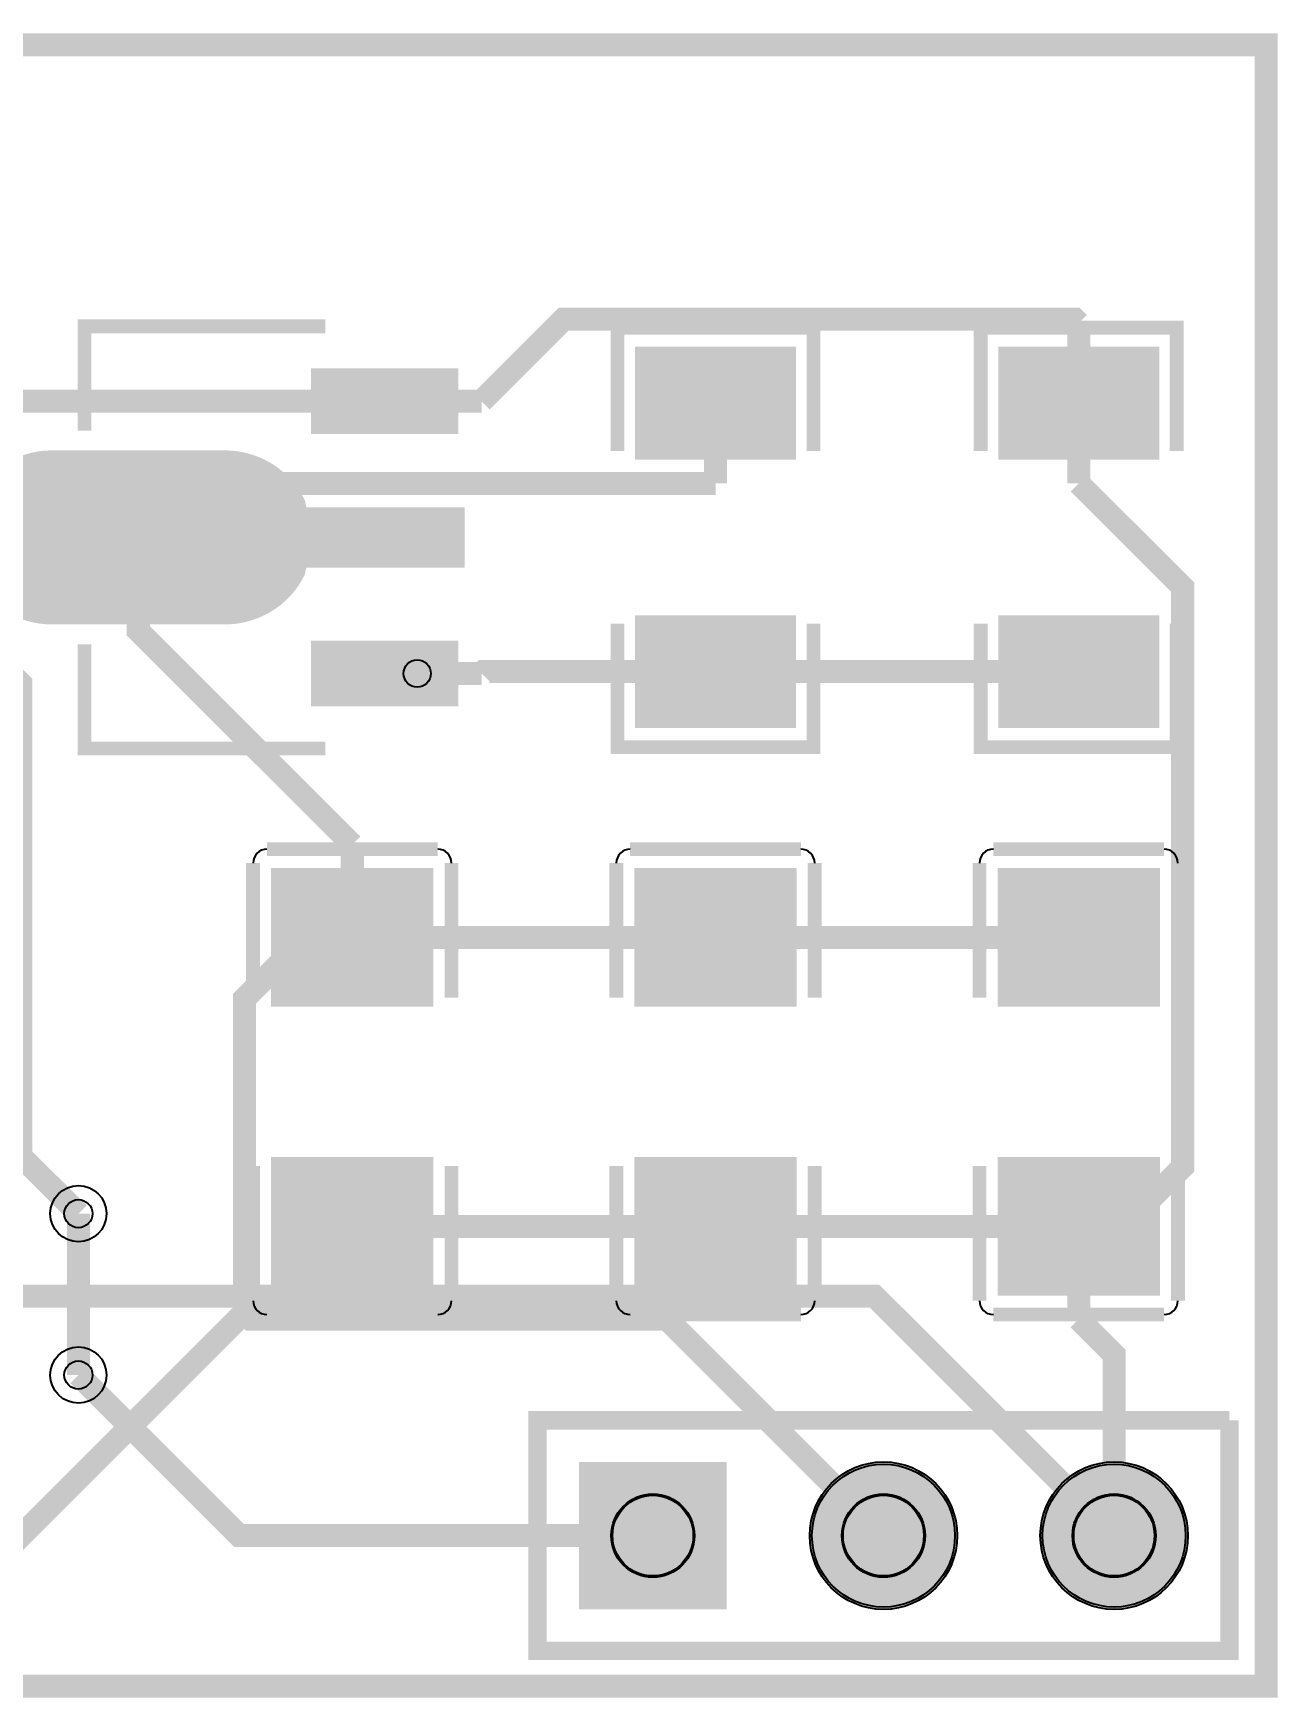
# Model space of a CAD drawing. Header units: millimetres. Extents: x 41.1 to 69, y 55.2 to 73.6.
# Drawn here: x 55.26 to 68.96, y 55.25 to 73.59 of the extents above; entities that cross this region are included whole.
import ezdxf

# ---------------------------------------------------------------- set-up
doc = ezdxf.new("R2010")
doc.units = ezdxf.units.MM
for name, color, linetype, true_color in [('BoardOutLine', 7, 'Continuous', 0xff00ff), ('BottomLayer', 7, 'Continuous', 0x0000ff), ('BottomSolderMaskLayer', 7, 'Continuous', 0xaa00ff), ('Document', 7, 'Continuous', 0xffffff), ('Hole', 7, 'Continuous', 0x222222), ('Multi-Layer', 7, 'Continuous', 0xc0c0c0), ('TopLayer', 7, 'Continuous', 0xff0000), ('TopPasteMaskLayer', 7, 'Continuous', 0x808080), ('TopSilkLayer', 7, 'Continuous', 0xffcc00), ('TopSolderMaskLayer', 7, 'Continuous', 0x800080)]:
    doc.layers.add(name, color=color, linetype=linetype, true_color=true_color)

msp = doc.modelspace()

# ---------------------------------------------------------------- hatches: boundary and pattern name
at = {"layer": 'BottomSolderMaskLayer'}
for points in [[(61.26690209509434, 57.84414856571652), (62.89250534630105, 57.84414856571652), (62.89250534630105, 56.218545314509925), (61.26690209509434, 56.218545314509925)], [(63.80695961391938, 57.031242062484125, 1), (65.43256286512589, 57.031242062484125, 1)], [(66.34696469392951, 57.031242062484125, 1), (67.97256794513602, 57.031242062484125, 1)]]:
    msp.add_hatch(color=256, dxfattribs=at).paths.add_polyline_path(points)
at = {"layer": 'Multi-Layer'}
for points in [[(61.292303784607384, 57.818745237490475), (62.86710693421401, 57.818745237490475), (62.86710693421401, 56.24394208788419), (61.292303784607384, 56.24394208788419)], [(63.83235966471948, 57.031242062484125, 1), (65.40716281432579, 57.031242062484125, 1)], [(66.37236474472961, 57.031242062484125, 1), (67.94716789433592, 57.031242062484125, 1)]]:
    msp.add_hatch(color=256, dxfattribs=at).paths.add_polyline_path(points)
at = {"layer": 'TopLayer'}
for points in [[(61.9192532385066, 68.90635001269993), (63.62024384048755, 68.90635001269993), (63.62024384048755, 70.11386842773686), (61.9192532385066, 70.11386842773686)], [(67.62024384048777, 68.90635001269993), (65.91925323850637, 68.90635001269993), (65.91925323850637, 70.11386842773686), (67.62024384048777, 70.11386842773686)], [(59.91356362712736, 69.19547879095751), (59.91356362712736, 69.86746253492515), (58.33855727711466, 69.86746253492515), (58.33855727711466, 69.19547879095751)], [(55.48653797307588, 68.98117856235717), (57.34074168148345, 68.98117856235717), (57.385267970536006, 68.98011176022351), (57.42969265938541, 68.97698755397505), (57.47393954787913, 68.97178054356118), (57.51788163576339, 68.96451612903229), (57.56144272288543, 68.95516891033787), (57.60449580899149, 68.94381508763013), (57.646990093980094, 68.93045466090928), (57.68879857759703, 68.91511303022605), (57.729845059690206, 68.89781559563119), (57.77005334010664, 68.8786385572771), (57.809296418592794, 68.85758191516379), (57.8475234950472, 68.83469646939295), (57.88463296926602, 68.81005842011689), (57.920548641097184, 68.78371856743718), (57.95516891033776, 68.75572771145539), (57.98846837693668, 68.7261112522225), (58.02032004064017, 68.69499618999248), (58.050698501397164, 68.66240792481585), (58.07950215900428, 68.6284480568961), (58.10668021336028, 68.59316738633481), (58.1321818643637, 68.55664211328417), (58.15593091186179, 68.51897383794767), (58.17790195580392, 68.48021336042677), (58.198044196088404, 68.44048768097537), (58.21628143256294, 68.36118872237739), (59.91361442722882, 68.36118872237739), (59.91361442722882, 67.70119380238759), (58.21628143256294, 67.70119380238759), (58.198044196088404, 67.62184404368804), (58.17790195580392, 67.58211836423675), (58.15593091186179, 67.54335788671574), (58.1321818643637, 67.50568961137913), (58.10668021336028, 67.46916433832871), (58.07950215900428, 67.4338836677673), (58.050698501397164, 67.39992379984767), (58.02032004064017, 67.36733553467104), (57.98846837693668, 67.33622047244091), (57.95516891033776, 67.30660401320802), (57.920548641097184, 67.27861315722635), (57.88463296926602, 67.25227330454663), (57.8475234950472, 67.22763525527057), (57.809296418592794, 67.20474980949962), (57.77005334010664, 67.18369316738631), (57.729845059690206, 67.16451612903222), (57.68879857759703, 67.14721869443736), (57.646990093980094, 67.13187706375413), (57.60449580899149, 67.11851663703328), (57.56144272288543, 67.10716281432553), (57.51788163576339, 67.09781559563123), (57.47393954787913, 67.09055118110234), (57.42969265938541, 67.08534417068824), (57.385267970536006, 67.0822199644399), (57.34074168148345, 67.08115316230635), (55.48653797307588, 67.08115316230635), (55.44201168402333, 67.0822199644399), (55.397586995173924, 67.08534417068824), (55.35334010668021, 67.09055118110234), (55.309398018795946, 67.09781559563123), (55.2658369316739, 67.10716281432553), (55.22278384556762, 67.11851663703328), (55.18028956057924, 67.13187706375413), (55.13848107696231, 67.14721869443736), (55.09743459486913, 67.16451612903222), (55.05722631445269, 67.18369316738631), (55.01798323596654, 67.20474980949962), (54.979756159512135, 67.22763525527057), (54.94264668529331, 67.25227330454663), (54.90673101346215, 67.27861315722635), (54.87211074422157, 67.30660401320802), (54.83881127762265, 67.33622047244091), (54.80695961391916, 67.36733553467104), (54.77658115316217, 67.39992379984767), (54.747777495555056, 67.4338836677673), (54.720599441199056, 67.46916433832871), (54.69509779019563, 67.50568961137913), (54.671348742697546, 67.54335788671574), (54.649377698755416, 67.58211836423675), (54.62923545847116, 67.62184404368804), (54.6109982219964, 67.66248412496827), (54.59466598933204, 67.70391160782322), (54.58031496062995, 67.74607569215141), (54.56794513589034, 67.78887477774947), (54.55760731521468, 67.83220726441459), (54.54930149860297, 67.87594615189232), (54.543053086106056, 67.92006604013204), (54.538887477775006, 67.96441452882902), (54.53680467360937, 68.00889001778012), (54.53680467360937, 68.0534417068834), (54.538887477775006, 68.0979171958345), (54.543053086106056, 68.14226568453137), (54.54930149860297, 68.18638557277109), (54.55760731521468, 68.23012446024893), (54.56794513589034, 68.27345694691394), (54.58031496062995, 68.31625603251211), (54.59466598933204, 68.3584201168403), (54.6109982219964, 68.39984759969514), (54.62923545847116, 68.44048768097537), (54.649377698755416, 68.48021336042677), (54.671348742697546, 68.51897383794767), (54.69509779019563, 68.55664211328417), (54.720599441199056, 68.59316738633481), (54.747777495555056, 68.6284480568961), (54.77658115316217, 68.66240792481585), (54.80695961391916, 68.69499618999248), (54.83881127762265, 68.7261112522225), (54.87211074422157, 68.75572771145539), (54.90673101346215, 68.78371856743718), (54.94264668529331, 68.81005842011689), (54.979756159512135, 68.83469646939295), (55.01798323596654, 68.85758191516379), (55.05722631445269, 68.8786385572771), (55.09743459486913, 68.89781559563119), (55.13848107696231, 68.91511303022605), (55.18028956057924, 68.93045466090928), (55.22278384556762, 68.94381508763013), (55.2658369316739, 68.95516891033787), (55.309398018795946, 68.96451612903229), (55.35334010668021, 68.97178054356118), (55.397586995173924, 68.97698755397505), (55.44201168402333, 68.98011176022351), (55.48653797307588, 68.98117856235717)], [(61.9192532385066, 67.15633731267462), (63.62024384048755, 67.15633731267462), (63.62024384048755, 65.9488188976378), (61.9192532385066, 65.9488188976378)], [(67.62024384048777, 67.15633731267462), (65.91925323850637, 67.15633731267462), (65.91925323850637, 65.9488188976378), (67.62024384048777, 65.9488188976378)], [(59.91356362712736, 66.19547879095762), (59.91356362712736, 66.86746253492504), (58.33855727711466, 66.86746253492504), (58.33855727711466, 66.19547879095762)], [(57.90574041148079, 62.88135636271272), (59.63375666751358, 62.88135636271272), (59.63375666751358, 64.36634493268991), (57.90574041148079, 64.36634493268991)], [(61.90574041148079, 62.88135636271272), (63.63375666751335, 62.88135636271272), (63.63375666751335, 64.36634493268991), (61.90574041148079, 64.36634493268991)], [(65.90574041148102, 62.88135636271272), (67.63375666751335, 62.88135636271272), (67.63375666751335, 64.36634493268991), (65.90574041148102, 64.36634493268991)], [(57.90574041148079, 61.181330962661946), (59.63375666751358, 61.181330962661946), (59.63375666751358, 59.696342392684755), (57.90574041148079, 59.696342392684755)], [(61.90574041148079, 61.181330962661946), (63.63375666751335, 61.181330962661946), (63.63375666751335, 59.696342392684755), (61.90574041148079, 59.696342392684755)], [(65.90574041148102, 61.181330962661946), (67.63375666751335, 61.181330962661946), (67.63375666751335, 59.696342392684755), (65.90574041148102, 59.696342392684755)]]:
    msp.add_hatch(color=256, dxfattribs=at).paths.add_polyline_path(points)
at = {"layer": 'TopPasteMaskLayer'}
for points in [[(62.01925323850651, 68.90635001269993), (62.3805689611379, 68.90635001269993), (62.480568961137806, 69.00635001269995), (62.480568961137806, 69.21691643383292), (62.58056896113794, 69.31691643383294), (62.95892811785643, 69.31691643383294), (63.05892811785634, 69.21691643383292), (63.05892811785634, 69.00635001269995), (63.15892811785625, 68.90635001269993), (63.52024384048764, 68.90635001269993), (63.62024384048755, 69.00635001269995), (63.62024384048755, 70.01386842773684), (63.52024384048764, 70.11386842773686), (62.01925323850651, 70.11386842773686), (61.9192532385066, 70.01386842773684), (61.9192532385066, 69.00635001269995)], [(67.52024384048764, 68.90635001269993), (67.15892811785625, 68.90635001269993), (67.05892811785634, 69.00635001269995), (67.05892811785634, 69.21691643383292), (66.9589281178562, 69.31691643383294), (66.58056896113794, 69.31691643383294), (66.48056896113803, 69.21691643383292), (66.48056896113803, 69.00635001269995), (66.3805689611379, 68.90635001269993), (66.01925323850651, 68.90635001269993), (65.91925323850637, 69.00635001269995), (65.91925323850637, 70.01386842773684), (66.01925323850651, 70.11386842773686), (67.52024384048764, 70.11386842773686), (67.62024384048777, 70.01386842773684), (67.62024384048777, 69.00635001269995)], [(59.91356362712736, 69.19547879095751), (59.91356362712736, 69.86746253492515), (58.33855727711466, 69.86746253492515), (58.33855727711466, 69.19547879095751)], [(55.48653797307588, 68.98117856235717), (57.34074168148345, 68.98117856235717), (57.385267970536006, 68.98011176022351), (57.42969265938541, 68.97698755397505), (57.47393954787913, 68.97178054356118), (57.51788163576339, 68.96451612903229), (57.56144272288543, 68.95516891033787), (57.60449580899149, 68.94381508763013), (57.646990093980094, 68.93045466090928), (57.68879857759703, 68.91511303022605), (57.729845059690206, 68.89781559563119), (57.77005334010664, 68.8786385572771), (57.809296418592794, 68.85758191516379), (57.8475234950472, 68.83469646939295), (57.88463296926602, 68.81005842011689), (57.920548641097184, 68.78371856743718), (57.95516891033776, 68.75572771145539), (57.98846837693668, 68.7261112522225), (58.02032004064017, 68.69499618999248), (58.050698501397164, 68.66240792481585), (58.07950215900428, 68.6284480568961), (58.10668021336028, 68.59316738633481), (58.1321818643637, 68.55664211328417), (58.15593091186179, 68.51897383794767), (58.17790195580392, 68.48021336042677), (58.198044196088404, 68.44048768097537), (58.21628143256294, 68.36118872237739), (59.91361442722882, 68.36118872237739), (59.91361442722882, 67.70119380238759), (58.21628143256294, 67.70119380238759), (58.198044196088404, 67.62184404368804), (58.17790195580392, 67.58211836423675), (58.15593091186179, 67.54335788671574), (58.1321818643637, 67.50568961137913), (58.10668021336028, 67.46916433832871), (58.07950215900428, 67.4338836677673), (58.050698501397164, 67.39992379984767), (58.02032004064017, 67.36733553467104), (57.98846837693668, 67.33622047244091), (57.95516891033776, 67.30660401320802), (57.920548641097184, 67.27861315722635), (57.88463296926602, 67.25227330454663), (57.8475234950472, 67.22763525527057), (57.809296418592794, 67.20474980949962), (57.77005334010664, 67.18369316738631), (57.729845059690206, 67.16451612903222), (57.68879857759703, 67.14721869443736), (57.646990093980094, 67.13187706375413), (57.60449580899149, 67.11851663703328), (57.56144272288543, 67.10716281432553), (57.51788163576339, 67.09781559563123), (57.47393954787913, 67.09055118110234), (57.42969265938541, 67.08534417068824), (57.385267970536006, 67.0822199644399), (57.34074168148345, 67.08115316230635), (55.48653797307588, 67.08115316230635), (55.44201168402333, 67.0822199644399), (55.397586995173924, 67.08534417068824), (55.35334010668021, 67.09055118110234), (55.309398018795946, 67.09781559563123), (55.2658369316739, 67.10716281432553), (55.22278384556762, 67.11851663703328), (55.18028956057924, 67.13187706375413), (55.13848107696231, 67.14721869443736), (55.09743459486913, 67.16451612903222), (55.05722631445269, 67.18369316738631), (55.01798323596654, 67.20474980949962), (54.979756159512135, 67.22763525527057), (54.94264668529331, 67.25227330454663), (54.90673101346215, 67.27861315722635), (54.87211074422157, 67.30660401320802), (54.83881127762265, 67.33622047244091), (54.80695961391916, 67.36733553467104), (54.77658115316217, 67.39992379984767), (54.747777495555056, 67.4338836677673), (54.720599441199056, 67.46916433832871), (54.69509779019563, 67.50568961137913), (54.671348742697546, 67.54335788671574), (54.649377698755416, 67.58211836423675), (54.62923545847116, 67.62184404368804), (54.6109982219964, 67.66248412496827), (54.59466598933204, 67.70391160782322), (54.58031496062995, 67.74607569215141), (54.56794513589034, 67.78887477774947), (54.55760731521468, 67.83220726441459), (54.54930149860297, 67.87594615189232), (54.543053086106056, 67.92006604013204), (54.538887477775006, 67.96441452882902), (54.53680467360937, 68.00889001778012), (54.53680467360937, 68.0534417068834), (54.538887477775006, 68.0979171958345), (54.543053086106056, 68.14226568453137), (54.54930149860297, 68.18638557277109), (54.55760731521468, 68.23012446024893), (54.56794513589034, 68.27345694691394), (54.58031496062995, 68.31625603251211), (54.59466598933204, 68.3584201168403), (54.6109982219964, 68.39984759969514), (54.62923545847116, 68.44048768097537), (54.649377698755416, 68.48021336042677), (54.671348742697546, 68.51897383794767), (54.69509779019563, 68.55664211328417), (54.720599441199056, 68.59316738633481), (54.747777495555056, 68.6284480568961), (54.77658115316217, 68.66240792481585), (54.80695961391916, 68.69499618999248), (54.83881127762265, 68.7261112522225), (54.87211074422157, 68.75572771145539), (54.90673101346215, 68.78371856743718), (54.94264668529331, 68.81005842011689), (54.979756159512135, 68.83469646939295), (55.01798323596654, 68.85758191516379), (55.05722631445269, 68.8786385572771), (55.09743459486913, 68.89781559563119), (55.13848107696231, 68.91511303022605), (55.18028956057924, 68.93045466090928), (55.22278384556762, 68.94381508763013), (55.2658369316739, 68.95516891033787), (55.309398018795946, 68.96451612903229), (55.35334010668021, 68.97178054356118), (55.397586995173924, 68.97698755397505), (55.44201168402333, 68.98011176022351), (55.48653797307588, 68.98117856235717)], [(62.01925323850651, 67.15633731267462), (62.3805689611379, 67.15633731267462), (62.480568961137806, 67.0563373126746), (62.480568961137806, 66.84577089154186), (62.58056896113794, 66.74577089154184), (62.95892811785643, 66.74577089154184), (63.05892811785634, 66.84577089154186), (63.05892811785634, 67.0563373126746), (63.15892811785625, 67.15633731267462), (63.52024384048764, 67.15633731267462), (63.62024384048755, 67.0563373126746), (63.62024384048755, 66.04881889763783), (63.52024384048764, 65.9488188976378), (62.01925323850651, 65.9488188976378), (61.9192532385066, 66.04881889763783), (61.9192532385066, 67.0563373126746)], [(67.52024384048764, 67.15633731267462), (67.15892811785625, 67.15633731267462), (67.05892811785634, 67.0563373126746), (67.05892811785634, 66.84577089154186), (66.9589281178562, 66.74577089154184), (66.58056896113794, 66.74577089154184), (66.48056896113803, 66.84577089154186), (66.48056896113803, 67.0563373126746), (66.3805689611379, 67.15633731267462), (66.01925323850651, 67.15633731267462), (65.91925323850637, 67.0563373126746), (65.91925323850637, 66.04881889763783), (66.01925323850651, 65.9488188976378), (67.52024384048764, 65.9488188976378), (67.62024384048777, 66.04881889763783), (67.62024384048777, 67.0563373126746)], [(59.91356362712736, 66.19547879095762), (59.91356362712736, 66.86746253492504), (58.33855727711466, 66.86746253492504), (58.33855727711466, 66.19547879095762)], [(58.0057404114807, 62.88135636271272), (58.375996951993784, 62.88135636271272), (58.47599695199392, 62.981356362712745), (58.47599695199392, 63.28625857251711), (58.57599695199383, 63.386258572517136), (58.963500127000316, 63.386258572517136), (59.06350012700045, 63.28625857251711), (59.06350012700045, 62.981356362712745), (59.16350012700036, 62.88135636271272), (59.533756667513444, 62.88135636271272), (59.63375666751358, 62.981356362712745), (59.63375666751358, 64.26634493268989), (59.533756667513444, 64.36634493268991), (58.0057404114807, 64.36634493268991), (57.90574041148079, 64.26634493268989), (57.90574041148079, 62.981356362712745)], [(62.00574041148093, 62.88135636271272), (62.37599695199401, 62.88135636271272), (62.47599695199392, 62.981356362712745), (62.47599695199392, 63.28625857251711), (62.57599695199406, 63.386258572517136), (62.963500127000316, 63.386258572517136), (63.063500127000225, 63.28625857251711), (63.063500127000225, 62.981356362712745), (63.163500127000134, 62.88135636271272), (63.533756667513444, 62.88135636271272), (63.63375666751335, 62.981356362712745), (63.63375666751335, 64.26634493268989), (63.533756667513444, 64.36634493268991), (62.00574041148093, 64.36634493268991), (61.90574041148079, 64.26634493268989), (61.90574041148079, 62.981356362712745)], [(66.00574041148093, 62.88135636271272), (66.37599695199378, 62.88135636271272), (66.47599695199392, 62.981356362712745), (66.47599695199392, 63.28625857251711), (66.57599695199383, 63.386258572517136), (66.96350012700032, 63.386258572517136), (67.06350012700045, 63.28625857251711), (67.06350012700045, 62.981356362712745), (67.16350012700036, 62.88135636271272), (67.53375666751344, 62.88135636271272), (67.63375666751335, 62.981356362712745), (67.63375666751335, 64.26634493268989), (67.53375666751344, 64.36634493268991), (66.00574041148093, 64.36634493268991), (65.90574041148102, 64.26634493268989), (65.90574041148102, 62.981356362712745)], [(58.0057404114807, 61.181330962661946), (58.375996951993784, 61.181330962661946), (58.47599695199392, 61.08133096266192), (58.47599695199392, 60.776428752857555), (58.57599695199383, 60.67642875285753), (58.963500127000316, 60.67642875285753), (59.06350012700045, 60.776428752857555), (59.06350012700045, 61.08133096266192), (59.16350012700036, 61.181330962661946), (59.533756667513444, 61.181330962661946), (59.63375666751358, 61.08133096266192), (59.63375666751358, 59.79634239268478), (59.533756667513444, 59.696342392684755), (58.0057404114807, 59.696342392684755), (57.90574041148079, 59.79634239268478), (57.90574041148079, 61.08133096266192)], [(62.00574041148093, 61.181330962661946), (62.37599695199401, 61.181330962661946), (62.47599695199392, 61.08133096266192), (62.47599695199392, 60.776428752857555), (62.57599695199406, 60.67642875285753), (62.963500127000316, 60.67642875285753), (63.063500127000225, 60.776428752857555), (63.063500127000225, 61.08133096266192), (63.163500127000134, 61.181330962661946), (63.533756667513444, 61.181330962661946), (63.63375666751335, 61.08133096266192), (63.63375666751335, 59.79634239268478), (63.533756667513444, 59.696342392684755), (62.00574041148093, 59.696342392684755), (61.90574041148079, 59.79634239268478), (61.90574041148079, 61.08133096266192)], [(66.00574041148093, 61.181330962661946), (66.37599695199378, 61.181330962661946), (66.47599695199392, 61.08133096266192), (66.47599695199392, 60.776428752857555), (66.57599695199383, 60.67642875285753), (66.96350012700032, 60.67642875285753), (67.06350012700045, 60.776428752857555), (67.06350012700045, 61.08133096266192), (67.16350012700036, 61.181330962661946), (67.53375666751344, 61.181330962661946), (67.63375666751335, 61.08133096266192), (67.63375666751335, 59.79634239268478), (67.53375666751344, 59.696342392684755), (66.00574041148093, 59.696342392684755), (65.90574041148102, 59.79634239268478), (65.90574041148102, 61.08133096266192)]]:
    msp.add_hatch(color=256, dxfattribs=at).paths.add_polyline_path(points)
at = {"layer": 'TopSolderMaskLayer'}
for points in [[(61.88346769785676, 68.8883212827692), (63.656018695377725, 68.8883212827692), (63.656018695377725, 70.13190170903636), (61.88346769785676, 70.13190170903636)], [(67.65602938113739, 68.8883212827692), (65.8834783836162, 68.8883212827692), (65.8834783836162, 70.13190170903636), (67.65602938113739, 70.13190170903636)], [(59.93896613567972, 69.17008738061008), (59.93896613567972, 69.89286930607727), (58.313159684066704, 69.89286930607727), (58.313159684066704, 69.17008738061008)], [(55.46213672324393, 68.99001424173855), (57.36514961750504, 68.99001424173855), (57.41084799563714, 68.9889375169189), (57.456442099090054, 68.98578425137578), (57.50185372185456, 68.98052880880391), (57.546952520581726, 68.97319682550847), (57.591660289261654, 68.96376266518428), (57.63584668454632, 68.95230323674684), (57.67945956909557, 68.93881854019651), (57.72236859956047, 68.92333421183821), (57.76449556993248, 68.90587588797734), (57.805762274201015, 68.88652047752964), (57.84603836901783, 68.86526798049488), (57.88527171704345, 68.84216966948372), (57.92335804359868, 68.81730245341168), (57.960219142673395, 68.79071760488944), (57.99575073958977, 68.76246639652709), (58.02992676567692, 68.73257446463026), (58.062616877586834, 68.7011699907249), (58.09379500664886, 68.6682786111162), (58.12335687818427, 68.63400287102525), (58.15125035485357, 68.59839404306229), (58.1774232993173, 68.56152903614316), (58.201797505565764, 68.52351039548887), (58.224346904929234, 68.48438939370965), (58.245019360068, 68.44429421233167), (58.26373666497352, 68.36425766740706), (60.005749454645866, 68.36425766740706), (60.005749454645866, 67.69812391234018), (58.26373666497352, 67.69812391234018), (58.245019360068, 67.61803609480523), (58.224346904929234, 67.57794091342737), (58.201797505565764, 67.53881991164803), (58.1774232993173, 67.50080127099352), (58.15125035485357, 67.4639362640745), (58.12335687818427, 67.42832743611166), (58.09379500664886, 67.39405169602071), (58.062616877586834, 67.361160316412), (58.02992676567692, 67.32975584250664), (57.99575073958977, 67.29986391060982), (57.960219142673395, 67.27161270224758), (57.92335804359868, 67.24502785372522), (57.88527171704345, 67.2201606376533), (57.84603836901783, 67.19706232664191), (57.805762274201015, 67.17580982960726), (57.76449556993248, 67.15645441915945), (57.72236859956047, 67.1389960952987), (57.67945956909557, 67.12351176694051), (57.63584668454632, 67.11002707039006), (57.591660289261654, 67.09856764195274), (57.546952520581726, 67.08913348162855), (57.50185372185456, 67.081801498333), (57.456442099090054, 67.07654605576113), (57.41084799563714, 67.0733927902179), (57.36514961750504, 67.07231606539835), (55.46213672324393, 67.07231606539835), (55.416438345112056, 67.0733927902179), (55.37084424165914, 67.07654605576113), (55.32543261889441, 67.081801498333), (55.2803338201677, 67.08913348162855), (55.23562605148754, 67.09856764195274), (55.191439656202874, 67.11002707039006), (55.14782677165363, 67.12351176694051), (55.1049177411885, 67.1389960952987), (55.062790770816946, 67.15645441915945), (55.02152406654818, 67.17580982960726), (54.981247971731364, 67.19706232664191), (54.942014623705745, 67.2201606376533), (54.90392829715074, 67.24502785372522), (54.867067198075574, 67.27161270224758), (54.83153560115943, 67.29986391060982), (54.79735957507228, 67.32975584250664), (54.76466946316236, 67.361160316412), (54.73349133410011, 67.39405169602071), (54.70392946256493, 67.42832743611166), (54.67603598589562, 67.4639362640745), (54.64986304143213, 67.50080127099352), (54.62548883518366, 67.53881991164803), (54.60293943581996, 67.57794091342737), (54.5822669806812, 67.61803609480523), (54.5635496757759, 67.6590541831714), (54.546787521104534, 67.7008669969996), (54.53205872267631, 67.74342326367969), (54.519363280491234, 67.78662043799022), (54.50875333188901, 67.83035597471076), (54.500228876869414, 67.87450169231477), (54.49381598410264, 67.91903195449743), (54.48954072225797, 67.96379294342694), (54.487403091335636, 68.00868211388274), (54.487403091335636, 68.05364819325416), (54.48954072225797, 68.09853736370997), (54.49381598410264, 68.14329835263959), (54.500228876869414, 68.18782861482202), (54.50875333188901, 68.23197433242615), (54.519363280491234, 68.27570986914668), (54.53205872267631, 68.31890704345722), (54.546787521104534, 68.3614633101372), (54.5635496757759, 68.40327612396538), (54.5822669806812, 68.44429421233167), (54.60293943581996, 68.48438939370965), (54.62548883518366, 68.52351039548887), (54.64986304143213, 68.56152903614316), (54.67603598589562, 68.59839404306229), (54.70392946256493, 68.63400287102525), (54.73349133410011, 68.6682786111162), (54.76466946316236, 68.7011699907249), (54.79735957507228, 68.73257446463026), (54.83153560115943, 68.76246639652709), (54.867067198075574, 68.79071760488944), (54.90392829715074, 68.81730245341168), (54.942014623705745, 68.84216966948372), (54.981247971731364, 68.86526798049488), (55.02152406654818, 68.88652047752964), (55.062790770816946, 68.90587588797734), (55.1049177411885, 68.92333421183821), (55.14782677165363, 68.93881854019651), (55.191439656202874, 68.95230323674684), (55.23562605148754, 68.96376266518428), (55.2803338201677, 68.97319682550847), (55.32543261889441, 68.98052880880391), (55.37084424165914, 68.98578425137578), (55.416438345112056, 68.9889375169189), (55.46213672324393, 68.99001424173855)], [(61.88346769785676, 67.174372111097), (63.656018695377725, 67.174372111097), (63.656018695377725, 65.93079168482984), (61.88346769785676, 65.93079168482984)], [(67.65602938113739, 67.174372111097), (65.8834783836162, 67.174372111097), (65.8834783836162, 65.93079168482984), (67.65602938113739, 65.93079168482984)], [(59.93896613567972, 66.1700873806102), (59.93896613567972, 66.89286930607727), (58.313159684066704, 66.89286930607727), (58.313159684066704, 66.1700873806102)], [(57.87617964424339, 62.85952899328004), (59.66330874577443, 62.85952899328004), (59.66330874577443, 64.38817379556235), (57.87617964424339, 64.38817379556235)], [(61.87617964424339, 62.85952899328004), (63.6633087457742, 62.85952899328004), (63.6633087457742, 64.38817379556235), (61.87617964424339, 64.38817379556235)], [(65.87618833321994, 62.85952899328004), (67.66331743475075, 62.85952899328004), (67.66331743475075, 64.38817379556235), (65.87618833321994, 64.38817379556235)], [(57.87617964424339, 61.20315683865476), (59.66330874577443, 61.20315683865476), (59.66330874577443, 59.67451203637245), (57.87617964424339, 59.67451203637245)], [(61.87617964424339, 61.20315683865476), (63.6633087457742, 61.20315683865476), (63.6633087457742, 59.67451203637245), (61.87617964424339, 59.67451203637245)], [(65.87618833321994, 61.20315683865476), (67.66331743475075, 61.20315683865476), (67.66331743475075, 59.67451203637245), (65.87618833321994, 59.67451203637245)], [(61.26690209509434, 57.84414856571652), (62.89250534630105, 57.84414856571652), (62.89250534630105, 56.218545314509925), (61.26690209509434, 56.218545314509925)], [(63.80695961391938, 57.031242062484125, 1), (65.43256286512589, 57.031242062484125, 1)], [(66.34696469392951, 57.031242062484125, 1), (67.97256794513602, 57.031242062484125, 1)]]:
    msp.add_hatch(color=256, dxfattribs=at).paths.add_polyline_path(points)

# ---------------------------------------------------------------- linework, layer by layer
at = {"layer": 'BoardOutLine', "const_width": 0.25400050800101603}
msp.add_lwpolyline([(41.19126238252488, 73.45948691897388), (68.83413766827539, 73.45948691897388), (68.83413766827539, 55.37211074422146), (41.19126238252488, 55.37211074422146), (41.19126238252488, 73.45948691897388)], close=True, dxfattribs=at)
at = {"layer": 'BottomLayer', "const_width": 0.25400050800101603}
for points in [[(52.70510541021076, 68.1991363982728), (53.34010668021347, 68.1991363982728), (55.118110236220446, 66.4211328422657), (55.118110236220446, 61.21412242824488), (55.75311150622315, 60.57912115824229)], [(52.70510541021076, 68.1991363982728), (53.34010668021347, 68.1991363982728), (55.118110236220446, 66.4211328422657), (55.118110236220446, 61.21412242824488), (55.75311150622315, 60.57912115824229)], [(67.15969011938023, 57.031242062484125), (64.52021844043679, 59.67076454152914), (54.01727203454425, 59.67076454152914)], [(62.079679959359964, 57.03136906273812), (57.52293624587264, 57.03136906273812), (55.75311150622315, 58.801117602235195)]]:
    msp.add_lwpolyline(points, dxfattribs=at)
at = {"layer": 'BottomSolderMaskLayer'}
for centre, radius in [((64.61976123952263, 57.031242062484125), 0.8128016256032513), ((67.15976631953276, 57.031242062484125), 0.8128016256032513), ((62.079730759461654, 57.03134366268739), 0.45883962735667416), ((64.61973583947179, 57.03134366268739), 0.45883962735667416), ((67.15974091948192, 57.03134366268739), 0.45883962735667416)]:
    msp.add_circle(centre, radius, dxfattribs=at)
at = {"layer": 'Document'}
msp.add_circle((59.484886969773925, 66.53136906273812), 0.15011430022860048, dxfattribs=at)
at = {"layer": 'Hole'}
for centre in [(55.75311150622315, 60.57912115824229), (55.75311150622315, 58.801117602235195)]:
    msp.add_circle(centre, 0.15499110998222, dxfattribs=at)
at = {"layer": 'Multi-Layer'}
for centre, radius in [((55.75311150622315, 60.57912115824229), 0.31000762001524007), ((55.75311150622315, 58.801117602235195), 0.31000762001524007), ((64.61976123952263, 57.031242062484125), 0.7874015748031498), ((67.15976631953276, 57.031242062484125), 0.7874015748031498), ((62.079730759461654, 57.03134366268739), 0.4445008890017781), ((64.61973583947179, 57.03134366268739), 0.4445008890017781), ((67.15974091948192, 57.03134366268739), 0.4445008890017781)]:
    msp.add_circle(centre, radius, dxfattribs=at)
at = {"layer": 'TopLayer', "const_width": 0.25400050800101603}
for points in [[(66.76987553975096, 70.39342138684276), (66.7262382524766, 70.43713487426976), (61.099034798069624, 70.43713487426976), (60.19329438658883, 69.53134366268739)], [(66.76987553975096, 69.51000762001524), (66.76987553975096, 70.39342138684276)], [(58.59263398526787, 69.53134366268739), (55.021615443230985, 69.53134366268739), (54.94335788671583, 69.45313690627381)], [(59.12593345186701, 69.53134366268739), (58.59263398526787, 69.53134366268739)], [(59.12593345186701, 69.53134366268739), (60.19329438658883, 69.53134366268739)], [(62.76987553975118, 69.51000762001524), (62.76987553975118, 68.62659385318761)], [(66.76987553975096, 69.51000762001524), (66.76987553975096, 68.62659385318761)], [(62.76987553975118, 68.62659385318761), (57.00883921767854, 68.62659385318761), (56.41353822707629, 68.0312166624334)], [(66.76987553975096, 59.94838709677413), (67.91488442976902, 61.09344678689354), (67.91488442976902, 67.48153416306832), (66.76987553975096, 68.62659385318761)], [(58.76987553975118, 64.64592329184654), (56.41353822707629, 67.00223520447048), (56.41353822707629, 68.0312166624334)], [(59.12593345186701, 66.53131826263643), (60.19329438658883, 66.53131826263643)], [(62.76987553975118, 66.55240030480059), (60.214376428752985, 66.55240030480059), (60.19329438658883, 66.53131826263643)], [(66.76987553975096, 66.55240030480059), (62.76987553975118, 66.55240030480059)], [(58.76987553975118, 64.13487426974848), (58.76987553975118, 64.64592329184654)], [(58.76987553975118, 64.13487426974848), (57.581102362204774, 62.946101092202184), (57.581102362204774, 59.48920497840993)], [(58.76987553975118, 63.62377444754895), (58.76987553975118, 64.13487426974848)], [(62.76987553975118, 63.62377444754895), (58.76987553975118, 63.62377444754895)], [(66.76987553975096, 63.62377444754895), (62.76987553975118, 63.62377444754895)], [(55.75311150622315, 60.57912115824229), (55.75311150622315, 58.801117602235195)], [(62.76987553975118, 60.438658877317835), (58.76987553975118, 60.438658877317835)], [(66.76987553975096, 60.438658877317835), (62.76987553975118, 60.438658877317835)], [(66.76987553975096, 60.438658877317835), (66.76987553975096, 59.94838709677413)], [(66.76987553975096, 59.92755905511808), (66.76987553975096, 59.94838709677413)], [(66.76987553975096, 59.92755905511808), (66.76987553975096, 59.41653543307086)], [(48.81534163068318, 59.221742443484914), (48.81534163068318, 56.69494538989079), (49.65684531369061, 55.85344170688336), (53.94533909067832, 55.85344170688336), (57.581102362204774, 59.48920497840993)], [(57.581102362204774, 59.48920497840993), (57.655016510032965, 59.41529083058174), (62.235712471424904, 59.41529083058174), (64.6196850393701, 57.031242062484125)], [(67.15969011938023, 57.031242062484125), (67.15969011938023, 59.026644653289395), (66.76987553975096, 59.41653543307086)]]:
    msp.add_lwpolyline(points, dxfattribs=at)
at = {"layer": 'TopSilkLayer'}
for points, const_width in [([(58.472237744475706, 70.35765811531621), (55.81986283972583, 70.35765811531621), (55.81986283972583, 69.20883921767836)], 0.15240030480060962), ([(61.690652781305744, 68.98255016510029), (61.690652781305744, 70.34246888493772), (63.84884429768863, 70.34246888493772), (63.84884429768863, 68.98255016510029)], 0.15240030480060962), ([(67.84884429768863, 68.98255016510029), (67.84884429768863, 70.34246888493772), (65.69065278130552, 70.34246888493772), (65.69065278130552, 68.98255016510029)], 0.15240030480060962), ([(61.690652781305744, 67.08013716027438), (61.690652781305744, 65.72021844043684), (63.84884429768863, 65.72021844043684), (63.84884429768863, 67.08013716027438)], 0.15240030480060962), ([(67.84884429768863, 67.08013716027438), (67.84884429768863, 65.72021844043684), (65.69065278130552, 65.72021844043684), (65.69065278130552, 67.08013716027438)], 0.15240030480060962), ([(58.472237744475706, 65.70528321056645), (55.81986283972583, 65.70528321056645), (55.81986283972583, 66.85410210820419)], 0.15240030480060962), ([(57.82954025908043, 64.59494538989077), (59.70995681991349, 64.59494538989077)], 0.15240030480060962), ([(61.82954025908043, 64.59494538989077), (63.709956819913714, 64.59494538989077)], 0.15240030480060962), ([(65.82954025908066, 64.59494538989077), (67.70995681991371, 64.59494538989077)], 0.15240030480060962), ([(57.67713995427994, 62.95755651511297), (57.67713995427994, 64.44254508509027)], 0.15240030480060962), ([(59.86235712471421, 64.44254508509027), (59.86235712471421, 62.95755651511297)], 0.15240030480060962), ([(61.67713995427994, 62.95755651511297), (61.67713995427994, 64.44254508509027)], 0.15240030480060962), ([(63.86235712471421, 64.44254508509027), (63.86235712471421, 62.95755651511297)], 0.15240030480060962), ([(65.67713995427994, 62.95755651511297), (65.67713995427994, 64.44254508509027)], 0.15240030480060962), ([(67.86235712471421, 64.44254508509027), (67.86235712471421, 62.95755651511297)], 0.15240030480060962), ([(57.67713995427994, 61.1051308102617), (57.67713995427994, 59.620142240284395)], 0.15240030480060962), ([(59.86235712471421, 59.620142240284395), (59.86235712471421, 61.1051308102617)], 0.15240030480060962), ([(61.67713995427994, 61.1051308102617), (61.67713995427994, 59.620142240284395)], 0.15240030480060962), ([(63.86235712471421, 59.620142240284395), (63.86235712471421, 61.1051308102617)], 0.15240030480060962), ([(65.67713995427994, 61.1051308102617), (65.67713995427994, 59.620142240284395)], 0.15240030480060962), ([(67.86235712471421, 59.620142240284395), (67.86235712471421, 61.1051308102617)], 0.15240030480060962), ([(57.82954025908043, 59.4677419354839), (59.70995681991349, 59.4677419354839)], 0.15240030480060962), ([(61.82954025908043, 59.4677419354839), (63.709956819913714, 59.4677419354839)], 0.15240030480060962), ([(65.82954025908066, 59.4677419354839), (67.70995681991371, 59.4677419354839)], 0.15240030480060962), ([(62.714706629413286, 58.30134620269246), (60.80970281940563, 58.30134620269246), (60.80970281940563, 55.76134112268221), (68.42971805943603, 55.76134112268221), (68.42971805943603, 58.30134620269246)], 0.20320040640081283), ([(68.42971805943603, 58.30134620269246), (62.714706629413286, 58.30134620269246)], 0.20299974599949203)]:
    msp.add_lwpolyline(points, dxfattribs=dict(at, const_width=const_width))
for centre, start, end in [((57.82954025908043, 64.44254508509016), 90, 180), ((59.70995681991349, 64.44254508509016), 0, 90), ((61.82954025908066, 64.44254508509016), 90, 180), ((63.70995681991349, 64.44254508509016), 0, 90), ((65.82954025908066, 64.44254508509016), 90, 180), ((67.70995681991371, 64.44254508509016), 0, 90), ((57.82954025908043, 59.62014224028451), 180, 270), ((59.70995681991349, 59.62014224028451), 270, 359.9999999999913), ((61.82954025908066, 59.62014224028451), 180, 270), ((63.70995681991349, 59.62014224028451), 270, 359.99999999999136), ((65.82954025908066, 59.62014224028451), 180, 270), ((67.70995681991371, 59.62014224028451), 270, 359.9999999999913)]:
    msp.add_arc(centre, 0.15240030480060962, start, end, dxfattribs=at)
at = {"layer": 'TopSolderMaskLayer'}
for centre, radius in [((64.61976123952263, 57.031242062484125), 0.8128016256032513), ((67.15976631953276, 57.031242062484125), 0.8128016256032513), ((62.079730759461654, 57.03134366268739), 0.45883962735667416), ((64.61973583947179, 57.03134366268739), 0.45883962735667416), ((67.15974091948192, 57.03134366268739), 0.45883962735667416)]:
    msp.add_circle(centre, radius, dxfattribs=at)

doc.saveas('drawing.dxf')
